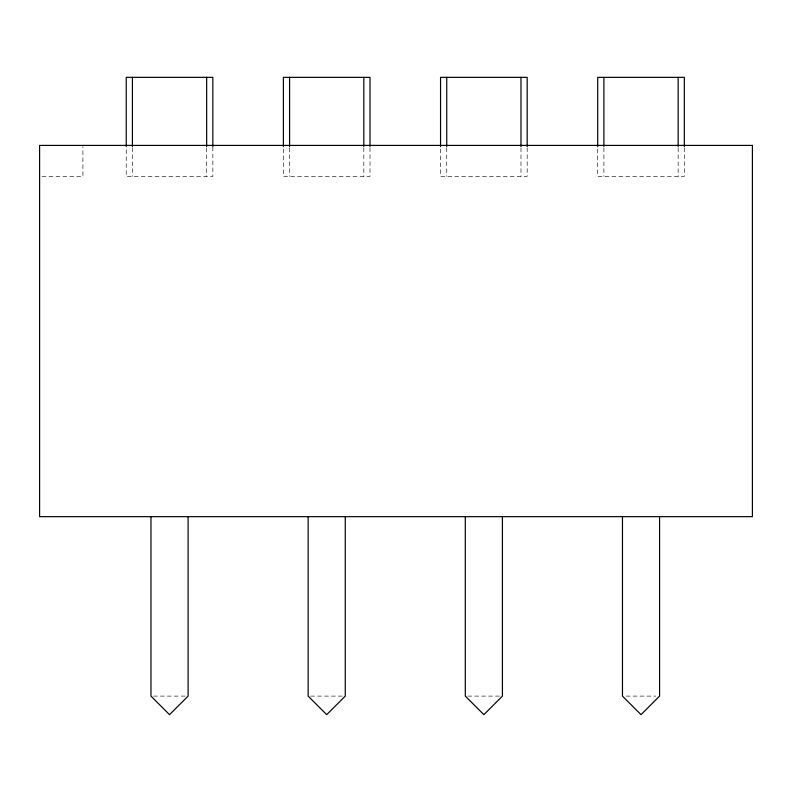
<?xml version="1.0" encoding="UTF-8"?>
<svg xmlns="http://www.w3.org/2000/svg" width="792" height="792" viewBox="0 0 792 792"><rect width="100%" height="100%" fill="white"/><g stroke="black" fill="none" stroke-linecap="round" stroke-linejoin="round"><path stroke-width="0.59" stroke-dasharray="3.96 2.97" d="M42.075 176.339L82.912 176.339L82.912 146.639M153.45 696.099L185.625 696.099M310.613 696.099L342.788 696.099M467.775 696.099L499.95 696.099M626.175 696.099L655.875 696.099M684.337 147.787L684.337 176.349L597.712 176.349L597.712 145.411M678.15 147.886L678.15 176.349M603.9 147.886L603.9 176.349M527.175 147.787L527.175 176.349L440.55 176.349L440.55 145.411M520.987 147.886L520.987 176.349M446.738 147.886L446.738 176.349M370.012 147.787L370.012 176.349L283.387 176.349L283.387 147.787M363.825 147.886L363.825 176.349M289.575 147.886L289.575 176.349M212.85 147.015L212.85 176.339L126.225 176.349L126.225 147.015M206.662 147.876L206.662 176.339M132.412 147.876L132.412 176.349"/><path stroke-width="1.19" d="M684.337 146.649L684.337 77.349L597.712 77.349L597.712 146.649M678.15 77.349L678.15 146.649M659.587 516.661L659.587 696.099L641.025 714.661L622.462 696.099L622.462 516.661M603.9 77.349L603.9 146.649M527.175 146.649L527.175 77.349L440.55 77.349L440.55 146.649M520.987 77.349L520.987 146.649M502.425 516.661L502.425 696.099L483.863 714.661L465.3 696.099L465.3 516.661M446.738 77.349L446.738 146.649M370.012 146.649L370.012 77.349L283.387 77.349L283.387 146.649M363.825 77.349L363.825 146.649M345.262 516.661L345.262 696.099L326.7 714.661L308.137 696.099L308.137 516.661M289.575 77.349L289.575 146.649M212.85 146.639L212.85 77.339L126.225 77.339L126.225 146.639M206.662 77.339L206.662 146.639M188.1 516.661L188.1 696.099L169.537 714.661L150.975 696.099L150.975 516.661M132.412 77.349L132.412 146.649M752.4 145.411L39.6 145.411L39.6 516.661L752.4 516.661L752.4 145.411"/></g></svg>
